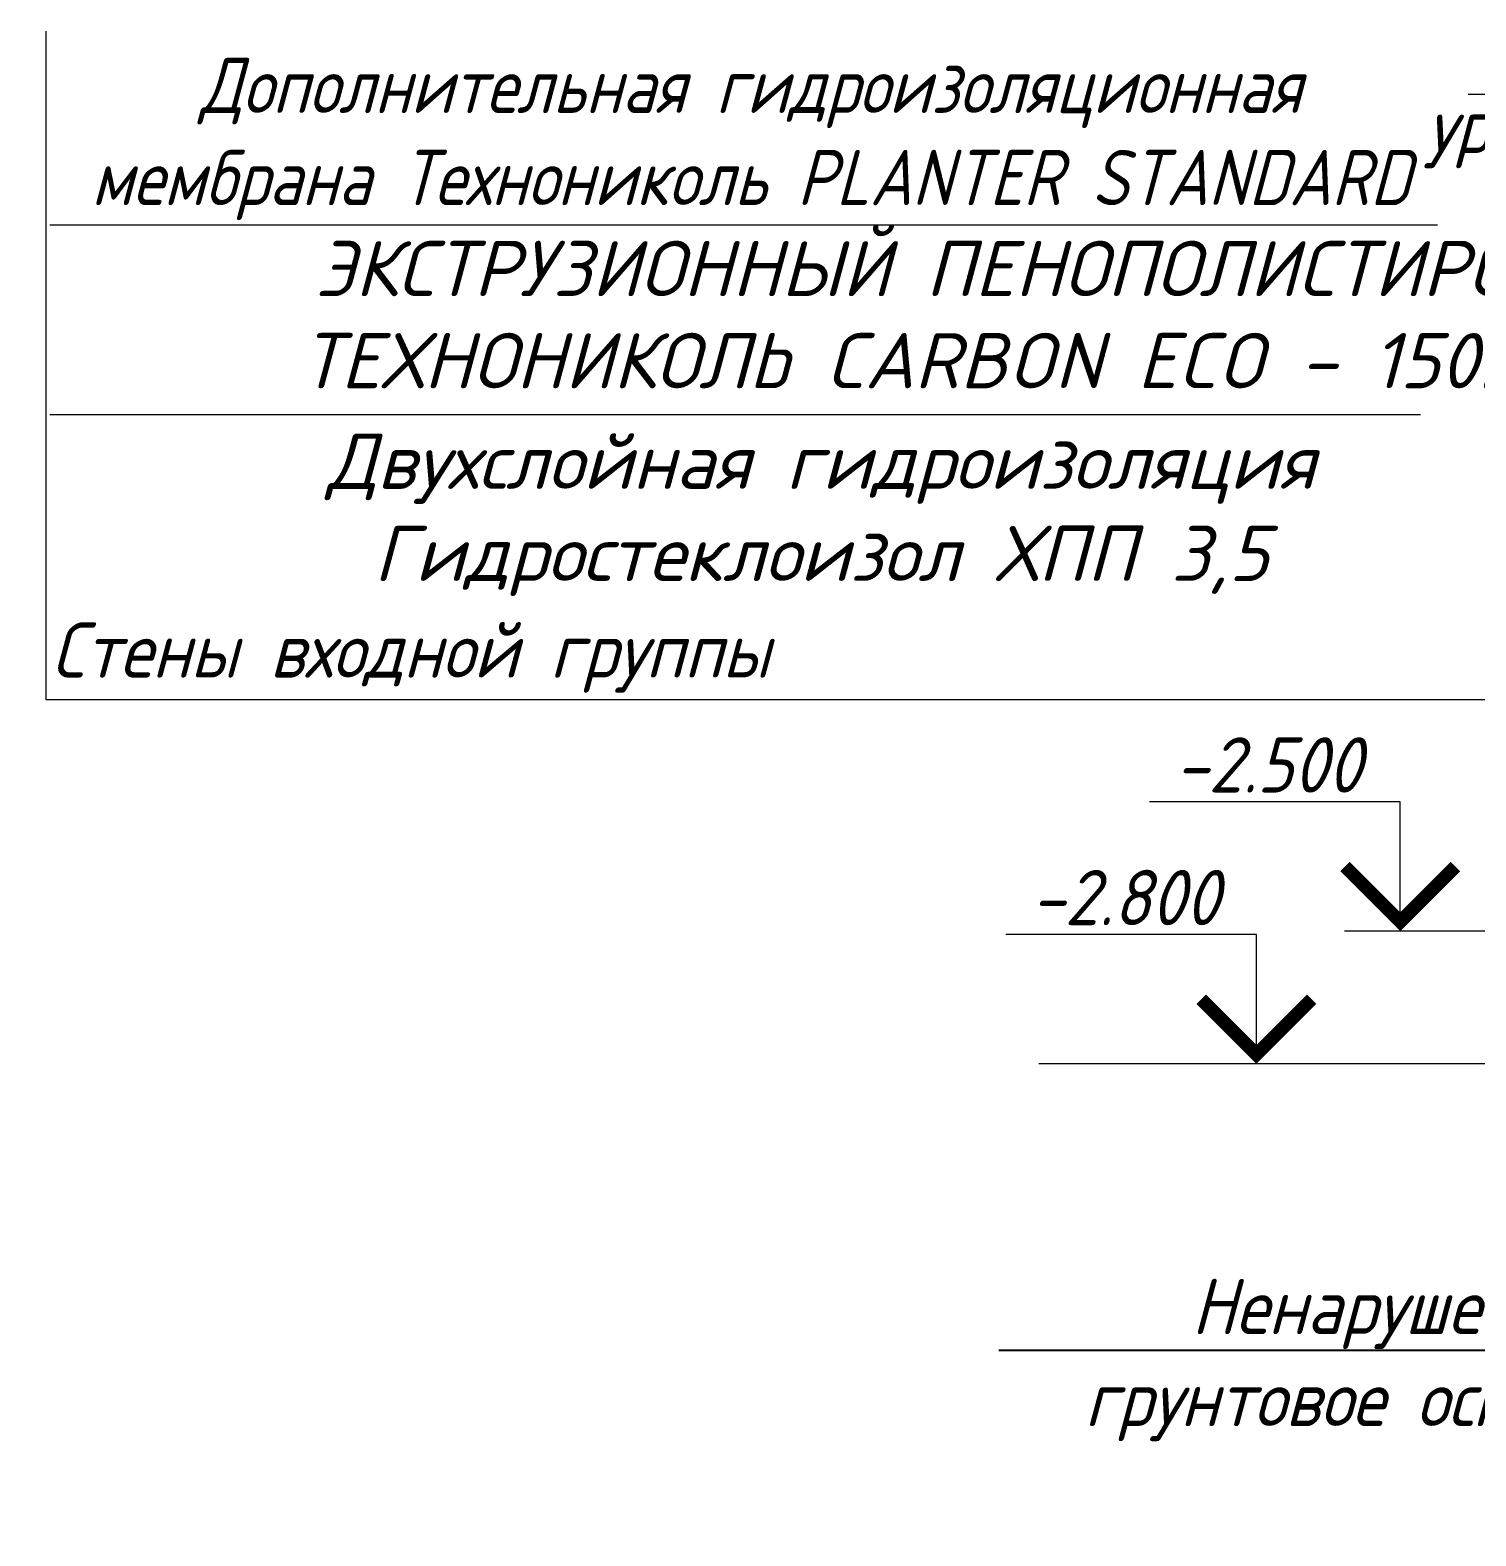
# Model space of a CAD drawing. Header units: millimetres. Extents: x 504091 to 2165846, y 135022 to 442887.
# Drawn here: x 874464 to 877734, y 251080 to 254485 of the extents above; entities that cross this region are included whole.
import ezdxf
from ezdxf import colors
from ezdxf.entities.mleader import LeaderData, LeaderLine
from ezdxf.math import Vec2, Vec3

# ---------------------------------------------------------------- set-up
doc = ezdxf.new("R2010")
doc.units = ezdxf.units.MM
doc.layers.add('PS_Выноски', color=7, linetype='Continuous')
for name, color, linetype, lineweight in [('Размер', 7, 'Continuous', 13), ('размеры', 7, 'Continuous', 9), ('Размеры КР', 164, 'Continuous', 9), ('СПДС_+АР_Выноски', 4, 'Continuous', 9)]:
    doc.layers.add(name, color=color, linetype=linetype, lineweight=lineweight)
doc.styles.add('GOST 2.304_new', font='isocpeur.ttf', dxfattribs={"width": 0.9, "oblique": 15})
doc.linetypes.add('zem', pattern='A,1.9,[130,ltypeshp.shx,S=2.4,R=135,X=0.5,Y=-1.8],2,[130,ltypeshp.shx,S=2.4,R=135,X=0.5,Y=-1.8],2,[130,ltypeshp.shx,S=2.4,R=135,X=0.5,Y=-1.8],3.8', length=9.7)

# ---------------------------------------------------------------- blocks, each defined once
blk = doc.blocks.new('_DotSmall')
at = {"color": 0, "linetype": 'ByBlock', "lineweight": 35, "const_width": 0.5}
blk.add_lwpolyline([(-0.0625, 0, 1), (0.0625, 0, 1)], format="xyb", close=True, dxfattribs=at)

msp = doc.modelspace()

# ---------------------------------------------------------------- linework, layer by layer
at = {"layer": 'PS_Выноски', "linetype": 'zem', "ltscale": 30}
msp.add_line((877542.271, 254047.2759), (878946.5612, 254047.2759), dxfattribs=at)
at = {"layer": 'размеры', "ltscale": 50}
for points in [[(878243.0435, 254047.2759), (878243.0435, 254339.5795), (877675.922, 254339.5795)], [(877562.9625, 252447.2759), (877562.9625, 252739.5795), (876995.841, 252739.5795)], [(877237.7269, 252147.2759), (877237.7269, 252439.5795), (876670.6054, 252439.5795)]]:
    msp.add_lwpolyline(points, dxfattribs=at)
at = {"layer": 'размеры', "ltscale": 50, "const_width": 30}
for points in [[(877687.9625, 252593.4891), (877562.9625, 252468.4891), (877437.9625, 252593.4891)], [(877362.7269, 252293.4891), (877237.7269, 252168.4891), (877112.7269, 252293.4891)]]:
    msp.add_lwpolyline(points, dxfattribs=at)
at = {"layer": 'Размеры КР', "lineweight": 20}
for p, q in [((878646.5612, 252447.2759), (877437.2097, 252447.2759)), ((878321.3256, 252147.2759), (876745.5539, 252147.2759))]:
    msp.add_line(p, q, dxfattribs=at)
at = {"layer": 'СПДС_+АР_Выноски', "color": 251, "ltscale": 100, "true_color": 0x636466}
for p, q in [((877608.7386, 253195.7633), (874507.9722, 253195.7633)), ((879228.6698, 252970.7633), (874499.8026, 252970.7633))]:
    msp.add_line(p, q, dxfattribs=at)

# ---------------------------------------------------------------- texts
at = {"layer": 'размеры', "ltscale": 50, "style": 'GOST 2.304_new', "oblique": 15, "width": 0.9}
for s, p in [('ур.земли', (877621.8478, 254206.7843)), ('-2.500', (877052.1181, 252760.8657)), ('-2.800', (876726.8825, 252460.8657))]:
    msp.add_text(s, height=125, dxfattribs=at).set_placement(p)
at = {"layer": 'СПДС_+АР_Выноски', "color": 7, "ltscale": 100, "style": 'GOST 2.304_new', "oblique": 15, "width": 0.9}
msp.add_text('Стены входной группы', height=125, dxfattribs=at).set_placement((874511.7511, 253020.7633))

# ---------------------------------------------------------------- leaders
at = {"layer": 'Размер', "ltscale": 20}
ml = msp.add_multileader_mtext('Standard', dxfattribs=at)
ml.set_content('\\A1;Ненарушенное грунтовое основание ', color=256, style='GOST 2.304_new')
ml.set_leader_properties()
ml.set_arrow_properties(name='DOTSMALL')
ml.build(insert=Vec2(0, 0))
ml.multileader.update_dxf_attribs({"text_left_attachment_type": 6, "text_right_attachment_type": 6, "dogleg_length": 1, "arrow_head_size": 100})
ctx = ml.context
ctx.base_point, ctx.char_height, ctx.arrow_head_size, ctx.landing_gap_size, ctx.plane_origin = Vec3(876817.8567, 251498.7215), 125, 100, 0, Vec3(861469.9017, 398543.3606)
ctx.left_attachment, ctx.right_attachment, ctx.text_align_type = 6, 6, 1
notes = []
notes.append((ctx, [(0, (1, 1, 0), (878356.3503, 251498.7215), (-1, 0), 20, [(0, [(878722.6584, 252039.7469)], 0, [])])]))
ctx.mtext.insert, ctx.mtext.rotation, ctx.mtext.width, ctx.mtext.alignment, ctx.mtext.flow_direction = Vec3(877577.1035, 251661.2215), 6.283185307, 1664.96034, 2, 5
for ctx, leaders in notes:
    for number, flags, end, landing, length, lines in leaders:
        leader = LeaderData()
        leader.index, (leader.has_last_leader_line, leader.has_dogleg_vector, leader.attachment_direction) = number, flags
        leader.last_leader_point, leader.dogleg_vector, leader.dogleg_length = Vec3(end), Vec3(landing), length
        for number, points, colour, breaks in lines:
            line = LeaderLine()
            line.index, line.vertices, line.color, line.breaks = number, Vec3.list(points), colors.encode_raw_color(colour), breaks
            leader.lines.append(line)
        ctx.leaders.append(leader)

# ---------------------------------------------------------------- next in the draw order: texts
at = {"layer": 'Размер', "ltscale": 20, "insert": (876093.7935, 254422.7508), "char_height": 125, "width": 3120.051066, "attachment_point": 2, "style": 'GOST 2.304_new', "bg_fill": 2}
msp.add_mtext('\\A1;{\\W0.85;Дополнительная гидроизоляционная мембрана Технониколь PLANTER STANDARD}', dxfattribs=at)

# ---------------------------------------------------------------- next in the draw order: texts
at = {"layer": 'Размер', "ltscale": 20, "insert": (876517.9304, 254008.5871), "char_height": 125, "width": 3983.459268, "attachment_point": 2, "style": 'GOST 2.304_new', "bg_fill": 2}
msp.add_mtext('\\A1;{\\W1;ЭКСТРУЗИОННЫЙ ПЕНОПОЛИСТИРОЛ ТЕХНОНИКОЛЬ CARBON ECO - 150мм}', dxfattribs=at)

# ---------------------------------------------------------------- next in the draw order: linework, layer by layer
at = {"layer": 'СПДС_+АР_Выноски', "color": 251, "ltscale": 100, "true_color": 0x636466}
msp.add_line((877647.3906, 254044.0593), (874507.9722, 254044.0593), dxfattribs=at)

# ---------------------------------------------------------------- next in the draw order: texts
at = {"layer": 'Размер', "ltscale": 20, "insert": (876253.3269, 253572.6975), "char_height": 125, "width": 3454.252384, "attachment_point": 2, "style": 'GOST 2.304_new', "bg_fill": 2}
msp.add_mtext('\\A1;{\\W1;Двухслойная гидроизоляция Гидростеклоизол ХПП 3,5}', dxfattribs=at)

# ---------------------------------------------------------------- next in the draw order: linework, layer by layer
at = {"layer": 'СПДС_+АР_Выноски', "color": 251, "ltscale": 100, "true_color": 0x636466}
for p, q in [((874499.8026, 252970.7633), (874499.8026, 254482.9477)), ((877608.7386, 253615.1185), (874507.9722, 253615.1185))]:
    msp.add_line(p, q, dxfattribs=at)

doc.saveas('drawing.dxf')
